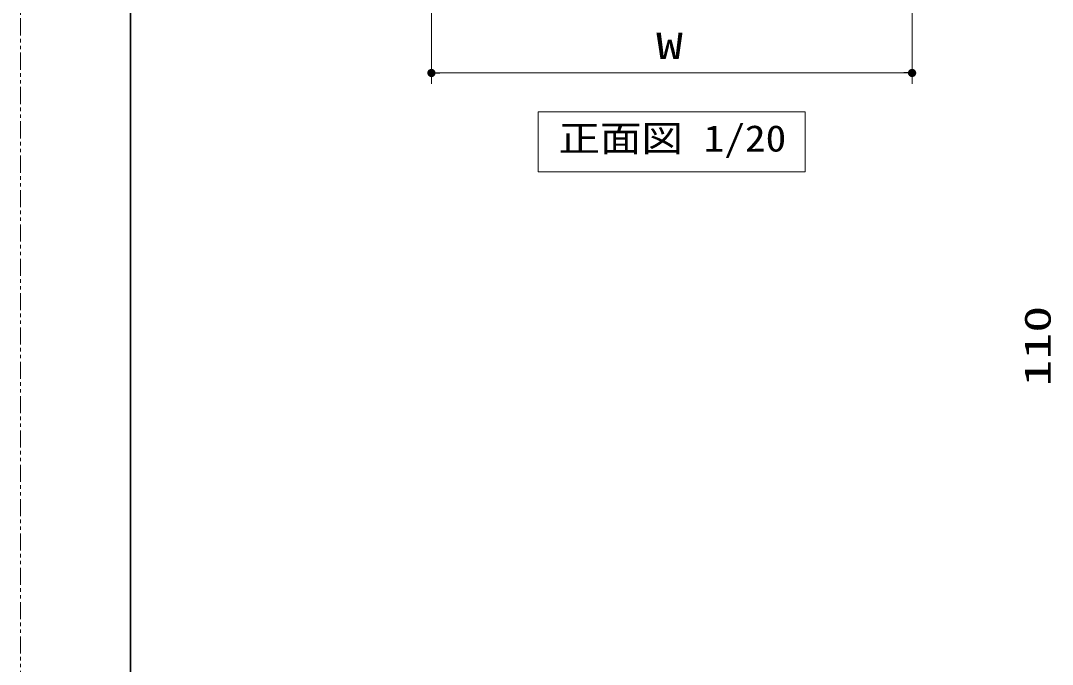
# Model space of a CAD drawing. Units: millimetres, scale not verified. Extents: x -1306 to 1306, y -607 to 607.
# Drawn here: x -1293 to -917.3, y -372.9 to -138.6 of the extents above; entities that cross this region are included whole.
import ezdxf
from ezdxf.enums import TextEntityAlignment as Align

# ---------------------------------------------------------------- set-up
doc = ezdxf.new("R2010")
doc.units = ezdxf.units.MM
doc.header["$LTSCALE"] = 5
doc.header["$PDMODE"] = 32
doc.header["$PDSIZE"] = 2.5
doc.linetypes.add('USER1', pattern=[2.5, 1.25, -0.25, 0.25, -0.25, 0.25, -0.25])
for name, color, linetype, lineweight in [('0-1_線(黄)', 2, 'Continuous', 15), ('0-3_陰線', 4, 'USER1', 9), ('1-1_寸法線', 3, 'Continuous', 13), ('1-4_DEFPOINTS', 7, 'Continuous', 5), ('1-5_0', 3, 'Continuous', 25), ('1-6_図面枠', 7, 'Continuous', 35)]:
    doc.layers.add(name, color=color, linetype=linetype, lineweight=lineweight)
doc.styles.add('ＭＳ ゴシック', font='')
doc.styles.get('ＭＳ ゴシック').set_extended_font_data('MS Gothic')

# ---------------------------------------------------------------- blocks, each defined once
blk = doc.blocks.new('_DOT')
at = {"layer": '1-5_0'}
blk.add_line((-2.5, 0), (-5, 0), dxfattribs=at)
for points in [[(0, 0), (-2.5, 0), (-2.48, 0.313)], [(0, 0), (-2.48, -0.313), (-2.5, 0)], [(0, 0), (-2.48, 0.313), (-2.421, 0.622)], [(0, 0), (-2.421, -0.622), (-2.48, -0.313)], [(0, 0), (-2.421, 0.622), (-2.324, 0.92)], [(0, 0), (-2.324, -0.92), (-2.421, -0.622)], [(0, 0), (-2.324, 0.92), (-2.191, 1.204)], [(0, 0), (-2.191, -1.204), (-2.324, -0.92)], [(0, 0), (-2.191, 1.204), (-2.023, 1.469)], [(0, 0), (-2.023, -1.469), (-2.191, -1.204)], [(0, 0), (-2.023, 1.469), (-1.822, 1.711)], [(0, 0), (-1.822, -1.711), (-2.023, -1.469)], [(0, 0), (-1.822, 1.711), (-1.594, 1.926)], [(0, 0), (-1.594, -1.926), (-1.822, -1.711)], [(0, 0), (-1.594, 1.926), (-1.34, 2.111)], [(0, 0), (-1.34, -2.111), (-1.594, -1.926)], [(0, 0), (-1.34, 2.111), (-1.064, 2.262)], [(0, 0), (-1.064, -2.262), (-1.34, -2.111)], [(0, 0), (-1.064, 2.262), (-0.773, 2.378)], [(0, 0), (-0.773, -2.378), (-1.064, -2.262)], [(0, 0), (-0.773, 2.378), (-0.468, 2.456)], [(0, 0), (-0.468, -2.456), (-0.773, -2.378)], [(0, 0), (-0.468, 2.456), (-0.157, 2.495)], [(0, 0), (-0.157, -2.495), (-0.468, -2.456)], [(0, 0), (-0.157, 2.495), (0.157, 2.495)], [(0, 0), (0.157, -2.495), (-0.157, -2.495)], [(0, 0), (0.157, 2.495), (0.468, 2.456)], [(0, 0), (0.468, 2.456), (0.773, 2.378)], [(0, 0), (0.773, 2.378), (1.064, 2.262)], [(0, 0), (1.064, 2.262), (1.34, 2.111)], [(0, 0), (1.34, 2.111), (1.594, 1.926)], [(0, 0), (1.594, 1.926), (1.822, 1.711)], [(0, 0), (1.822, 1.711), (2.023, 1.469)], [(0, 0), (2.023, 1.469), (2.191, 1.204)], [(0, 0), (2.191, 1.204), (2.324, 0.92)], [(0, 0), (2.324, 0.92), (2.421, 0.622)], [(0, 0), (2.421, 0.622), (2.48, 0.313)], [(0, 0), (2.48, 0.313), (2.5, 0)], [(0, 0), (0.468, -2.456), (0.157, -2.495)], [(0, 0), (0.773, -2.378), (0.468, -2.456)], [(0, 0), (1.064, -2.262), (0.773, -2.378)], [(0, 0), (1.34, -2.111), (1.064, -2.262)], [(0, 0), (1.594, -1.926), (1.34, -2.111)], [(0, 0), (1.822, -1.711), (1.594, -1.926)], [(0, 0), (2.023, -1.469), (1.822, -1.711)], [(0, 0), (2.191, -1.204), (2.023, -1.469)], [(0, 0), (2.324, -0.92), (2.191, -1.204)], [(0, 0), (2.421, -0.622), (2.324, -0.92)], [(0, 0), (2.48, -0.313), (2.421, -0.622)], [(0, 0), (2.5, 0), (2.48, -0.313)]]:
    blk.add_solid(points, dxfattribs=at)

msp = doc.modelspace()

# ---------------------------------------------------------------- linework, layer by layer
at = {"layer": '0-1_線(黄)'}
msp.add_lwpolyline([(-1104.548, -171.765), (-1007.383, -171.765), (-1007.383, -193.6), (-1104.548, -193.6)], close=True, dxfattribs=at)
at = {"layer": '0-3_陰線'}
msp.add_line((-1292.964, -594), (-1292.964, 594), dxfattribs=at)
at = {"layer": '1-1_寸法線'}
for p, q in [((-1143.391, -65.644), (-1143.391, -161.644)), ((-968.391, -65.644), (-968.391, -161.644)), ((-1140.391, -157.644), (-971.391, -157.644))]:
    msp.add_line(p, q, dxfattribs=at)
at = {"layer": '1-4_DEFPOINTS'}
msp.add_point((-968.391, -157.644), dxfattribs=at)
at = {"layer": '1-6_図面枠'}
msp.add_lwpolyline([(-1252.964, -554), (347.036, -554), (347.036, 554), (-1252.964, 554)], close=True, dxfattribs=at)

# ---------------------------------------------------------------- block references
at = {"layer": '1-1_寸法線', "xscale": 0.6, "yscale": 0.6, "rotation": 180}
msp.add_blockref('_DOT', (-1143.391, -157.644), dxfattribs=at)
at = {"layer": '1-1_寸法線', "xscale": 0.6, "yscale": 0.6}
msp.add_blockref('_DOT', (-968.391, -157.644), dxfattribs=at)

# ---------------------------------------------------------------- texts
at = {"layer": '0-1_線(黄)', "style": 'ＭＳ ゴシック', "width": 1.15}
msp.add_text('正面図 1/20', height=9.621, dxfattribs=at).set_placement((-1097.108, -189.144), align=Align.BOTTOM_LEFT)
at = {"layer": '1-1_寸法線', "style": 'ＭＳ ゴシック', "width": 1.5}
msp.add_text('W', height=9.604, dxfattribs=at).set_placement((-1061.605, -155.495), align=Align.BOTTOM_LEFT)
msp.add_text('110', height=9.604, rotation=90, dxfattribs=at).set_placement((-915.032, -271.802), align=Align.BOTTOM_LEFT)

doc.saveas('drawing.dxf')
